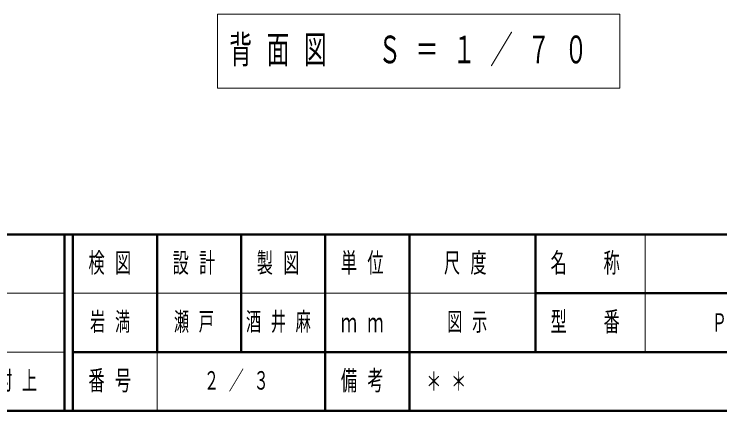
# Model space of a CAD drawing. Units: millimetres on the paper. Extents: x -385 to 0, y -594 to 267.
# Drawn here: x -249.5 to -165.6, y -297 to -249.8 of the extents above; entities that cross this region are included whole.
import ezdxf

# ---------------------------------------------------------------- set-up
doc = ezdxf.new("R2010")
doc.units = ezdxf.units.MM
doc.layers.add('0_2', color=7, linetype='Continuous', lineweight=13)
doc.layers.add('LY_19', color=7, linetype='Continuous', lineweight=13)
doc.layers.add('LY_20', color=7, linetype='Continuous')
doc.styles.add('ＭＳ ゴシック', font='')
doc.styles.get('ＭＳ ゴシック').set_extended_font_data('MS Gothic')

msp = doc.modelspace()

# ---------------------------------------------------------------- linework, layer by layer
at = {"layer": '0_2'}
for p, q in [((-225.306, -249.798), (-225.306, -258.598)), ((-177.506, -249.798), (-225.306, -249.798)), ((-177.506, -258.598), (-177.506, -249.798)), ((-225.306, -258.598), (-177.506, -258.598))]:
    msp.add_line(p, q, dxfattribs=at)
at = {"layer": 'LY_19', "lineweight": 50}
for p, q in [((-385, -276), (0, -276)), ((-385, -297), (0, -297))]:
    msp.add_line(p, q, dxfattribs=at)
at = {"layer": 'LY_19', "color": 140, "lineweight": 50}
for p, q in [((-243.5, -276), (-243.5, -297)), ((-242.5, -276), (-242.5, -297)), ((-232.5, -276), (-232.5, -290)), ((-222.5, -276), (-222.5, -290)), ((-212.5, -276), (-212.5, -297)), ((-202.5, -276), (-202.5, -290)), ((-187.5, -276), (-187.5, -290)), ((-187.5, -283), (-70, -283)), ((-242.5, -290), (0, -290)), ((-202.5, -290), (-202.5, -297))]:
    msp.add_line(p, q, dxfattribs=at)
at = {"layer": 'LY_19'}
for p, q in [((-174.5, -276), (-174.5, -290)), ((-385, -283), (-243.5, -283)), ((-242.5, -283), (-187.5, -283)), ((-385, -290), (-243.5, -290)), ((-232.5, -290), (-232.5, -297))]:
    msp.add_line(p, q, dxfattribs=at)

# ---------------------------------------------------------------- texts
at = {"layer": '0_2', "attachment_point": 4, "style": 'ＭＳ ゴシック'}
for s, insert, char_height in [('\\T1.64;\\W0.6;背面図\u3000Ｓ＝１／７０', (-223.906, -254.198), 3.299), ('\\T1.64;\\W0.6;村上', (-251.5, -293.5), 2.199)]:
    msp.add_mtext(s, dxfattribs=dict(at, insert=insert, char_height=char_height))
at = {"layer": 'LY_19', "char_height": 2.346, "attachment_point": 5, "style": 'ＭＳ ゴシック'}
for s, insert in [('\\T1.64;\\W0.6;検図', (-237.5, -279.5)), ('\\T1.64;\\W0.6;設計', (-227.5, -279.5)), ('\\T1.64;\\W0.6;製図', (-217.5, -279.5)), ('\\T1.64;\\W0.6;単位', (-207.5, -279.5)), ('\\T1.64;\\W0.6;尺度', (-195.25, -279.5)), ('\\T1.64;\\W0.6;名\u3000称', (-181, -279.5)), ('\\T1.64;\\W0.6;型\u3000番', (-181, -286.5)), ('\\T1.64;\\W0.6;ｍｍ', (-207.5, -286.5)), ('\\T1.64;\\W0.6;番号', (-237.5, -293.5)), ('\\T1.64;\\W0.6;備考', (-207.5, -293.5))]:
    msp.add_mtext(s, dxfattribs=dict(at, insert=insert))
at = {"layer": 'LY_20', "char_height": 2.199, "style": 'ＭＳ ゴシック'}
for s, insert, attachment_point in [('\\T1.64;\\W0.6;岩満', (-237.5, -286.5), 5), ('\\T1.64;\\W0.6;瀬戸', (-230.5, -286.5), 4), ('\\T1.64;\\W0.6;酒井麻', (-217.5, -286.5), 5), ('\\T1.64;\\W0.6;図示', (-198, -286.5), 4), ('\\T1.64;\\W0.6;ＰＢＮ－１０１Ａ', (-154.75, -286.5), 5), ('\\T1.64;\\W0.6;２／３', (-222.5, -293.5), 5), ('\\T1.64;\\W0.6;＊＊', (-200.5, -293.5), 4)]:
    msp.add_mtext(s, dxfattribs=dict(at, insert=insert, attachment_point=attachment_point))

doc.saveas('drawing.dxf')
